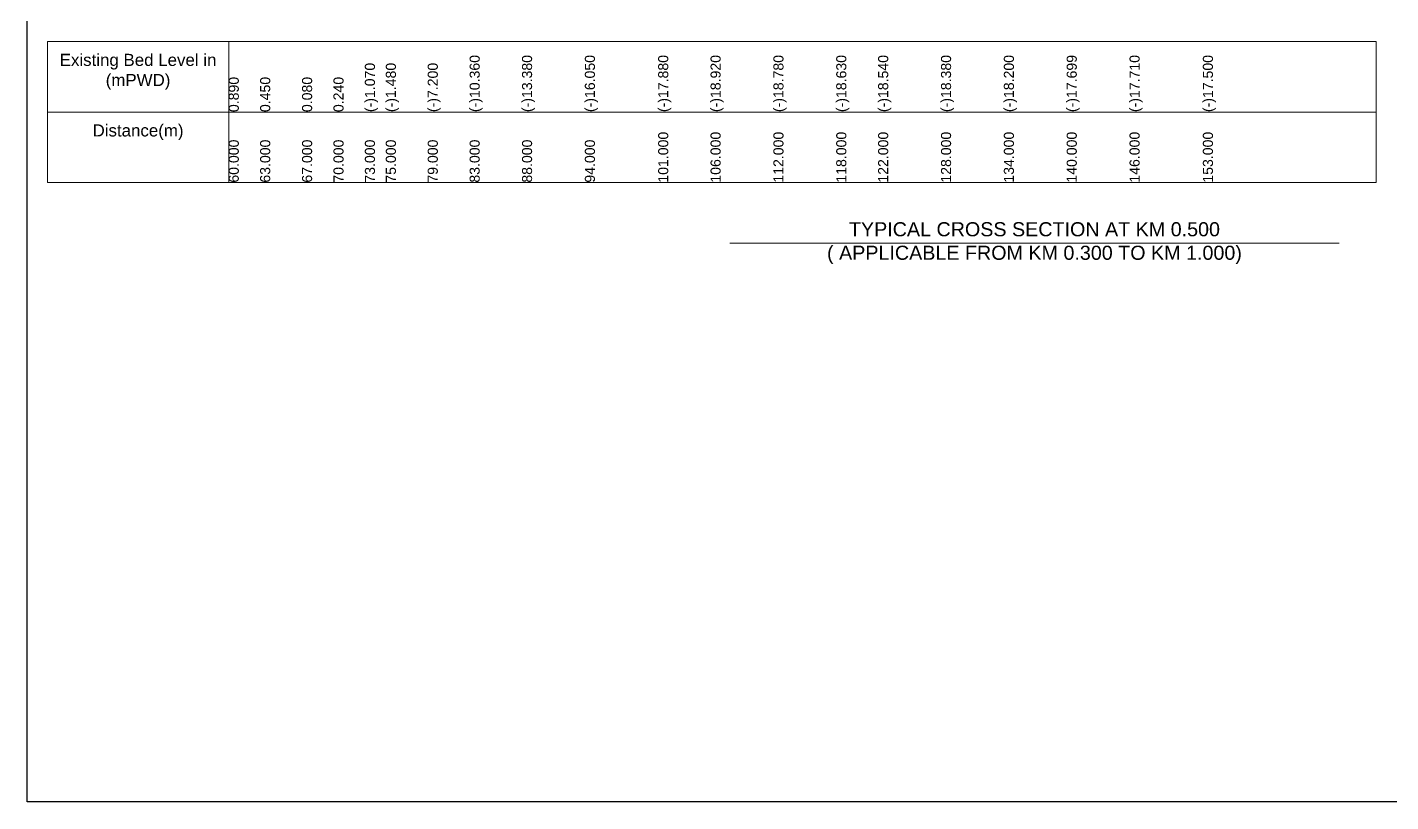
# Model space of a CAD drawing. Header units: inches. Extents: x 64995 to 402236, y -100918 to 204355.
# Drawn here: x 145082 to 151851, y -83759 to -79917 of the extents above; entities that cross this region are included whole.
import ezdxf

# ---------------------------------------------------------------- set-up
doc = ezdxf.new("R2010")
doc.units = ezdxf.units.IN
doc.header["$LTSCALE"] = 7
doc.header["$MEASUREMENT"] = 0
for name, color, linetype, lineweight in [('Cross section Data Border', 7, 'Continuous', 9), ('Cross Section Labels', 7, 'Continuous', 9), ('Long Section Labels', 7, 'Continuous', 9)]:
    doc.layers.add(name, color=color, linetype=linetype, lineweight=lineweight)
doc.styles.get("Standard").update_dxf_attribs({"font": 'arial.ttf'})

msp = doc.modelspace()

# ---------------------------------------------------------------- linework, layer by layer
msp.add_lwpolyline([(145081.98872, -76688.12256), (155081.98872, -76688.12256), (155081.98872, -83759.12256), (145081.98872, -83759.12256)], close=True)
at = {"layer": 'Cross section Data Border'}
msp.add_lwpolyline([(145181.98872, -79988.12256), (151777.79662, -79988.12256), (151777.79662, -80688.12256), (145181.98872, -80688.12256)], close=True, dxfattribs=at)
for points in [[(146081.98872, -79988.12256), (146081.98872, -80688.12256)], [(145181.98872, -80338.12256), (151777.79662, -80338.12256)]]:
    msp.add_lwpolyline(points, dxfattribs=at)
at = {"layer": 'Cross Section Labels'}
msp.add_lwpolyline([(148569.98872, -80988.12256), (150081.98872, -80988.12256), (151593.98872, -80988.12256)], dxfattribs=at)

# ---------------------------------------------------------------- texts
at = {"layer": 'Cross section Data Border', "char_height": 60, "width": 800, "attachment_point": 5}
for s, insert in [('Existing Bed Level in (mPWD)', (145631.98872, -80138.12256)), ('Distance(m)', (145631.98872, -80438.12256))]:
    msp.add_mtext(s, dxfattribs=dict(at, insert=insert))
at = {"layer": 'Cross Section Labels', "insert": (150081.98872, -80988.12256), "char_height": 70, "attachment_point": 5}
msp.add_mtext('TYPICAL CROSS SECTION AT KM 0.500^J( APPLICABLE FROM KM 0.300 TO KM 1.000)', dxfattribs=at)
at = {"layer": 'Long Section Labels', "char_height": 50, "attachment_point": 1, "rotation": 90}
for s, insert in [('(-)10.360', (147277.98872, -80338.12256)), ('(-)13.380', (147537.98872, -80338.12256)), ('(-)16.050', (147849.98872, -80338.12256)), ('(-)17.880', (148213.98872, -80338.12256)), ('(-)18.920', (148473.98872, -80338.12256)), ('(-)18.780', (148785.98872, -80338.12256)), ('(-)18.630', (149097.98872, -80338.12256)), ('(-)18.540', (149305.98872, -80338.12256)), ('(-)18.380', (149617.98872, -80338.12256)), ('(-)18.200', (149929.98872, -80338.12256)), ('(-)17.699', (150241.98872, -80338.12256)), ('(-)17.710', (150553.98872, -80338.12256)), ('(-)17.500', (150917.98872, -80338.12256)), ('(-)1.070', (146757.98872, -80338.12256)), ('(-)1.480', (146861.98872, -80338.12256)), ('(-)7.200', (147069.98872, -80338.12256)), ('0.890', (146081.98872, -80338.12256)), ('0.450', (146237.98872, -80338.12256)), ('0.080', (146445.98872, -80338.12256)), ('0.240', (146601.98872, -80338.12256)), ('60.000', (146081.98872, -80688.12256)), ('63.000', (146237.98872, -80688.12256)), ('67.000', (146445.98872, -80688.12256)), ('70.000', (146601.98872, -80688.12256)), ('73.000', (146757.98872, -80688.12256)), ('75.000', (146861.98872, -80688.12256)), ('79.000', (147069.98872, -80688.12256)), ('83.000', (147277.98872, -80688.12256)), ('88.000', (147537.98872, -80688.12256)), ('94.000', (147849.98872, -80688.12256)), ('101.000', (148213.98872, -80688.12256)), ('106.000', (148473.98872, -80688.12256)), ('112.000', (148785.98872, -80688.12256)), ('118.000', (149097.98872, -80688.12256)), ('122.000', (149305.98872, -80688.12256)), ('128.000', (149617.98872, -80688.12256)), ('134.000', (149929.98872, -80688.12256)), ('140.000', (150241.98872, -80688.12256)), ('146.000', (150553.98872, -80688.12256)), ('153.000', (150917.98872, -80688.12256))]:
    msp.add_mtext(s, dxfattribs=dict(at, insert=insert))

doc.saveas('drawing.dxf')
